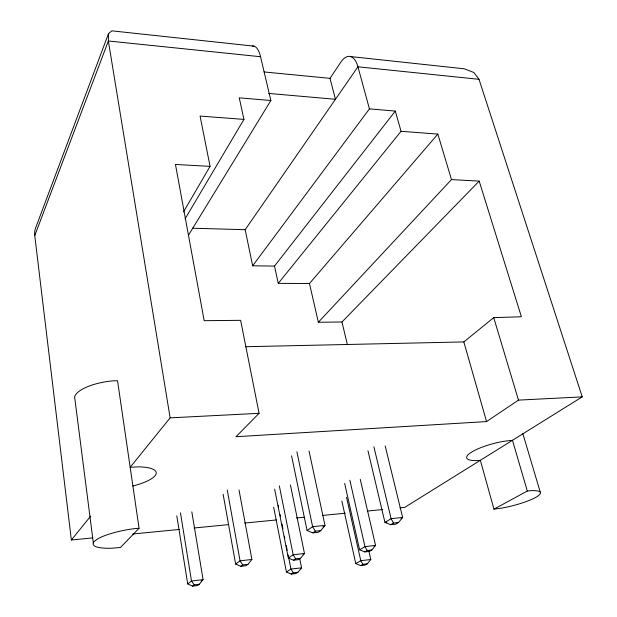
<?xml version="1.0" encoding="UTF-8"?>
<svg xmlns="http://www.w3.org/2000/svg" width="617" height="617" viewBox="0 0 617 617"><rect width="100%" height="100%" fill="white"/><g stroke="black" fill="none" stroke-linecap="round" stroke-linejoin="round"><path stroke-width="0.93" d="M253.988 46.152L111.901 30.85L108.515 33.603L108.361 40.984L170.13 417.856L130.164 467.285L139.026 466.845A35.832 10.019 -9.3 0 1 156.055 473.979A35.832 10.019 -9.3 0 1 132.802 486.026M108.515 33.603L35.593 228.028A23.407 19.189 22.4 0 0 34.76 235.625L71.364 539.998L92.434 537.939M34.76 235.625L108.361 40.984L260.544 56.725L270.871 100.517L188.486 235.177M183.473 211.94L210.065 166.366L200.085 116.073L243.939 119.397L239.257 97.833L270.871 100.517M185.077 218.842L243.939 119.397M268.734 93.429L335.447 99.291L330.018 78.344L340.823 62.155A27.009 12.355 -83.9 0 1 357.945 66.798L479.008 79.323L582.24 396.862L404.721 507.398L399.932 507.868M252.669 265.796L245.165 229.701L357.945 66.798L369.436 108.877L252.669 265.796L274.511 266.081L395.312 111.075L369.436 108.877M309.472 283.519L318.357 322.267L451.482 179.586L437.846 134.09L309.472 283.519L278.259 283.357L401.058 131.298L395.312 111.075M71.364 539.998L90.684 516.105M176.786 515.812L187.715 583.929L192.558 586.15L197.633 585.533L199.33 584.26L203.086 579.625L191.818 511.832M223.138 494.294L235.632 564.069L240.815 566.329L245.998 565.727L247.98 564.316L251.898 559.48L239.026 490.006M291.563 455.816L307.073 530.527L312.865 532.872L318.287 532.301L320.763 530.628L324.997 525.406L309.032 451.035M274.65 489.158L288.324 558.007L293.53 560.205L298.481 559.627L300.641 558.223L304.474 553.495L290.43 484.962M273.655 507.151L286.427 571.982L291.309 574.08L295.967 573.517L297.988 572.252L301.59 567.81L299.692 558.462M344.648 483.419L359.611 549.809L364.824 551.914L369.475 551.374L371.85 549.986L375.568 545.405L360.266 479.347M367.948 450.695L384.954 522.445L390.762 524.689L395.813 524.157L398.551 522.499L402.639 517.462L385.193 445.983M341.857 501.043L355.793 563.591L360.69 565.604L365.071 565.072L367.292 563.815L370.794 559.503L368.881 551.151M139.056 528.268L120.454 547.472L111.754 548.228A36.642 8.407 -9.8 0 1 95.018 540.777A36.642 8.407 -9.8 0 1 134.467 528.63L139.056 528.268L117.554 380.782L113.181 380.82A34.683 12.178 -8.5 0 0 74.618 396.955L93.321 542.891M318.357 322.267L341.972 321.981L479.185 181.105L521.396 316.76L493.731 317.632L463.837 341.926L245.196 346.731M210.065 166.366L175.459 164.469L204.188 320.701L240.622 320.316L259.078 413.328L235.995 436.72L486.551 421.573L518.473 400.117L582.24 396.862M187.715 583.929L191.501 581.013L203.086 579.625L201.15 581.083M192.558 586.15L194.239 584.885L199.33 584.26M235.632 564.069L240.059 560.83L251.898 559.48M240.815 566.329L242.774 564.917L247.98 564.316M307.073 530.527L312.618 526.679L324.997 525.406L322.884 526.849M312.865 532.872L315.326 531.198L320.763 530.628M288.324 558.007L293.16 554.783L304.474 553.495L303.07 554.413M293.53 560.205L295.666 558.801L300.641 558.223M286.427 571.982L290.946 569.082L301.59 567.81M291.309 574.08L293.314 572.823L297.988 572.252M390.762 524.689L393.476 523.031L398.551 522.499M401.081 518.411L402.639 517.462L391.101 518.642L384.954 522.445L386.867 522.244M359.611 549.809L364.955 546.616L375.568 545.405L374.018 546.315M364.824 551.914L367.192 550.526L371.85 549.986M355.793 563.591L360.791 560.706L370.794 559.503M360.69 565.604L362.904 564.347L367.292 563.815M493.955 509.125L527.334 491.047L529.471 490.77A30.981 6.008 -14 0 1 537.021 496.623A30.981 6.008 -14 0 1 502.115 508.03L493.955 509.125L480.35 460.305L478.306 460.544A30.403 7.219 -14.4 0 1 469.699 453.387A30.403 7.219 -14.4 0 1 504.089 441.248L512.465 440.314L527.334 491.047M132.67 534.006L179.609 529.417M193.977 528.005L228.46 524.635M244.748 523.046L276.362 519.954M296.476 517.987L304.142 517.231M322.336 515.457L345.327 513.205M367.362 511.053L382.687 509.549M170.13 417.856L259.078 413.328M192.458 228.213L245.165 229.701M451.482 179.586L479.185 181.105M401.058 131.298L437.846 134.09M264.061 71.942L330.018 78.344M350.417 56.54L464.323 68.811L473.848 72.49L479.008 79.323M194.239 584.885L191.501 581.013L180.465 512.866M242.774 564.917L240.059 560.83L227.249 490.029M293.314 572.823L290.946 569.082L288.147 554.991M295.666 558.801L293.16 554.783L279.339 485.887M315.326 531.198L312.618 526.679L296.893 451.775M362.904 564.347L360.791 560.706L346.523 497.279M367.192 550.526L364.955 546.616L349.847 480.211M393.476 523.031L391.101 518.642L373.879 446.762M493.731 317.632L518.473 400.117M522.823 433.581L540.345 492.428M463.837 341.926L486.551 421.573M341.972 321.981L347.325 344.409M274.511 266.081L278.259 283.357M278.252 505.207L278.622 507.089M280.118 514.601L280.488 516.483M281.984 523.995L282.918 528.692M284.414 536.212L284.784 538.086M286.28 545.598L287.213 550.295M252.299 46.028A28.174 10.728 -85.3 0 1 260.544 56.725"/></g></svg>
